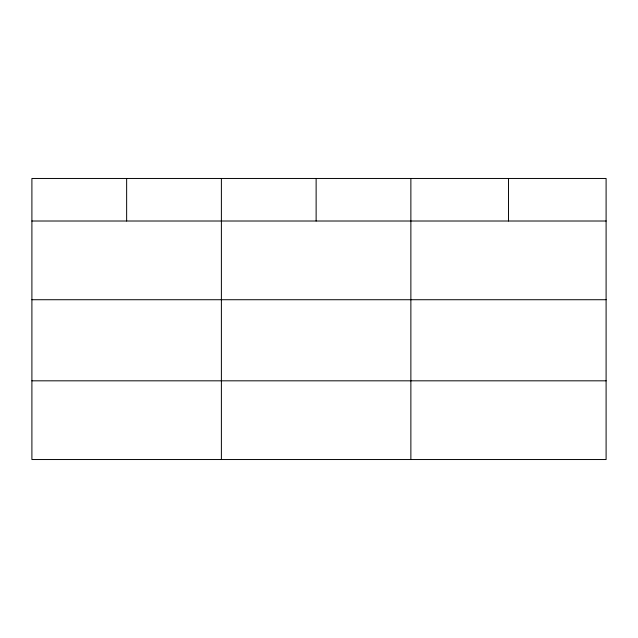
<?xml version="1.0" encoding="UTF-8"?>
<svg xmlns="http://www.w3.org/2000/svg" width="638" height="638" viewBox="0 0 638 638"><rect width="100%" height="100%" fill="white"/><g stroke="black" fill="none" stroke-linecap="round" stroke-linejoin="round"><path stroke-width="0.96" d="M606.1 299.724L606.1 178.465L31.9 178.465L31.9 459.535L606.1 459.535L606.1 299.724L31.9 299.724M31.9 221.011L606.1 221.011M31.9 380.822L606.1 380.822M508.486 178.465L508.486 221.011M410.872 178.465L410.872 459.535M316.129 178.465L316.129 221.011M221.386 178.465L221.386 459.535M126.643 178.465L126.643 221.011"/></g></svg>
